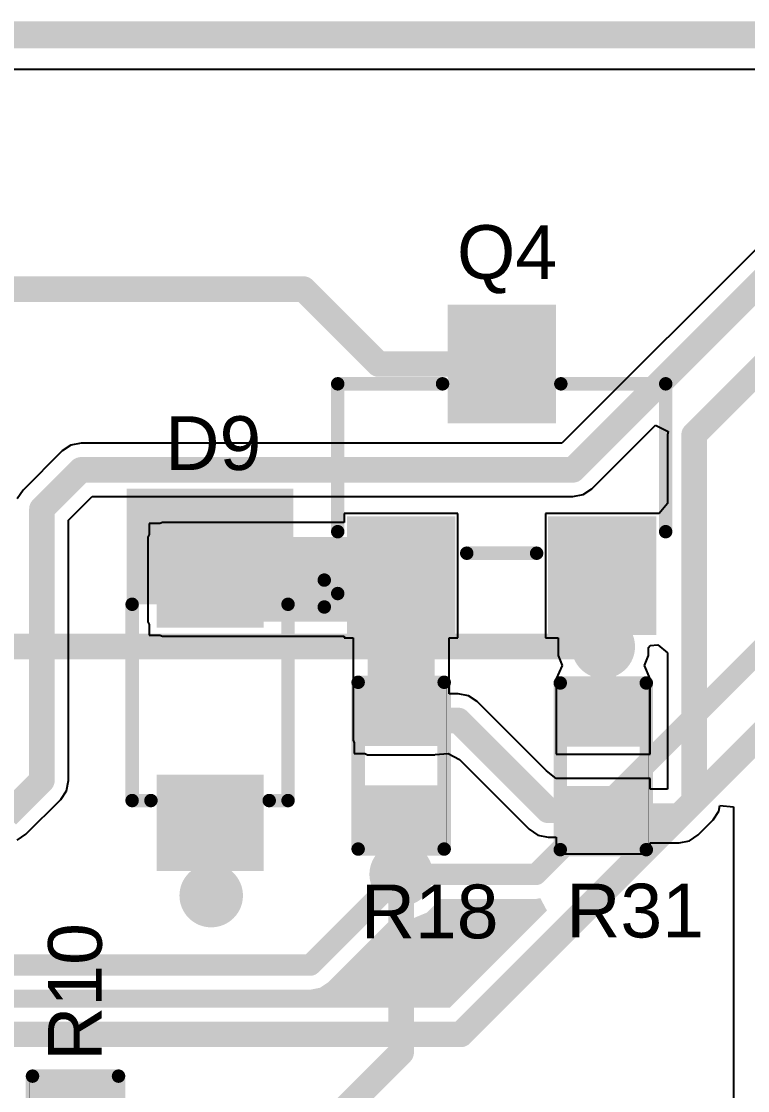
# Model space of a CAD drawing. Header units: inches. Extents: x -3 to 103, y 0 to 40.
# Drawn here: x 29.56 to 36.42, y 30.03 to 40.13 of the extents above; entities that cross this region are included whole.
import ezdxf

# ---------------------------------------------------------------- set-up
doc = ezdxf.new("R2010")
doc.units = ezdxf.units.IN
for name, color, linetype in [('Board Outline', 216, 'Continuous'), ('Bottom Layer', 5, 'Continuous'), ('Bottom Solder', 6, 'Continuous'), ('Top Layer', 1, 'Continuous'), ('Top Overlay', 2, 'Continuous'), ('Top Paste', 8, 'Continuous'), ('Top Solder', 216, 'Continuous'), ('Via Holes', 16, 'Continuous')]:
    doc.layers.add(name, color=color, linetype=linetype)
doc.styles.add('Arial', font='', dxfattribs={"height": 0.2})
doc.styles.get('Arial').set_extended_font_data('Arial')

# ---------------------------------------------------------------- blocks, each defined once
blk = doc.blocks.new('R___0402_45')
at = {"layer": 'Top Layer'}
for points in [[(-0.6985, -0.3175), (-0.6985, 0.3175), (-0.2412999999999999, 0.3175), (-0.2413, -0.3175)], [(0.2412999999999999, -0.3175), (0.2413, 0.3175), (0.6985, 0.3175), (0.6985, -0.3175)]]:
    blk.add_hatch(color=1, dxfattribs=at).paths.add_polyline_path(points)
at = {"layer": 'Top Paste'}
for points in [[(-0.6985, -0.3175), (-0.6985, 0.3175), (-0.2412999999999999, 0.3175), (-0.2413, -0.3175)], [(0.2412999999999999, -0.3175), (0.2413, 0.3175), (0.6985, 0.3175), (0.6985, -0.3175)]]:
    blk.add_hatch(color=8, dxfattribs=at).paths.add_polyline_path(points)
at = {"layer": 'Top Solder'}
for points in [[(-0.75350116, -0.37250116), (-0.75350116, 0.37250116), (-0.1862988399999999, 0.37250116), (-0.18629884, -0.37250116)], [(0.1862988399999999, -0.37250116), (0.18629884, 0.37250116), (0.75350116, 0.37250116), (0.75350116, -0.37250116)]]:
    blk.add_hatch(color=216, dxfattribs=at).paths.add_polyline_path(points)
at = {"layer": 'Top Overlay'}
for points, const_width in [([(-0.7874, 0.4064), (0.7874, 0.4064)], 0.127), ([(-0.7874, 0.4064), (-0.7874, -0.4064)], 0.127), ([(0.7874, 0.4064), (0.7874, -0.4064)], 0.127), ([(-0.7874, -0.4064), (0.7874, -0.4064)], 0.127), ([(-0.8128, -0.4318), (0.8128, -0.4318)], 0.0032258)]:
    blk.add_lwpolyline(points, dxfattribs=dict(at, const_width=const_width))
for points, const_width in [([(-0.8191499999999999, 0.4064, 1), (-0.7556499999999999, 0.4064, 1)], 0.0635), ([(-0.8191499999999999, 0.4064, 1), (-0.7556499999999999, 0.4064, 1)], 0.0635), ([(0.7556499999999999, 0.4064, 1), (0.8191499999999999, 0.4064, 1)], 0.0635), ([(0.7556499999999999, 0.4064, 1), (0.8191499999999999, 0.4064, 1)], 0.0635), ([(-0.8191499999999999, -0.4064, 1), (-0.7556499999999999, -0.4064, 1)], 0.0635), ([(-0.8191499999999999, -0.4064, 1), (-0.7556499999999999, -0.4064, 1)], 0.0635), ([(0.7556499999999999, -0.4064, 1), (0.8191499999999999, -0.4064, 1)], 0.0635), ([(0.7556499999999999, -0.4064, 1), (0.8191499999999999, -0.4064, 1)], 0.0635), ([(-0.81360518, -0.4318, 1), (-0.8119948199999999, -0.4318, 1)], 0.0016129), ([(0.8119948199999999, -0.4318, 1), (0.81360518, -0.4318, 1)], 0.0016129)]:
    blk.add_lwpolyline(points, format="xyb", close=True, dxfattribs=dict(at, const_width=const_width))
blk = doc.blocks.new('R___0402_58')
at = {"layer": 'Top Layer'}
for points in [[(-0.6985, -0.3175), (-0.6985, 0.3175), (-0.2412999999999999, 0.3175), (-0.2413, -0.3175)], [(0.2412999999999999, -0.3175), (0.2413, 0.3175), (0.6985, 0.3175), (0.6985, -0.3175)]]:
    blk.add_hatch(color=1, dxfattribs=at).paths.add_polyline_path(points)
at = {"layer": 'Top Paste'}
for points in [[(-0.6985, -0.3175), (-0.6985, 0.3175), (-0.2412999999999999, 0.3175), (-0.2413, -0.3175)], [(0.2412999999999999, -0.3175), (0.2413, 0.3175), (0.6985, 0.3175), (0.6985, -0.3175)]]:
    blk.add_hatch(color=8, dxfattribs=at).paths.add_polyline_path(points)
at = {"layer": 'Top Solder'}
for points in [[(-0.75350116, -0.37250116), (-0.75350116, 0.37250116), (-0.1862988399999999, 0.37250116), (-0.18629884, -0.37250116)], [(0.1862988399999999, -0.37250116), (0.18629884, 0.37250116), (0.75350116, 0.37250116), (0.75350116, -0.37250116)]]:
    blk.add_hatch(color=216, dxfattribs=at).paths.add_polyline_path(points)
at = {"layer": 'Top Overlay'}
for points, const_width in [([(-0.7874, 0.4064), (0.7874, 0.4064)], 0.127), ([(-0.7874, 0.4064), (-0.7874, -0.4064)], 0.127), ([(0.7874, 0.4064), (0.7874, -0.4064)], 0.127), ([(-0.7874, -0.4064), (0.7874, -0.4064)], 0.127), ([(-0.8128, -0.4318), (0.8128, -0.4318)], 0.0032258)]:
    blk.add_lwpolyline(points, dxfattribs=dict(at, const_width=const_width))
for points, const_width in [([(-0.8191499999999999, 0.4064, 1), (-0.7556499999999999, 0.4064, 1)], 0.0635), ([(-0.8191499999999999, 0.4064, 1), (-0.7556499999999999, 0.4064, 1)], 0.0635), ([(0.7556499999999999, 0.4064, 1), (0.8191499999999999, 0.4064, 1)], 0.0635), ([(0.7556499999999999, 0.4064, 1), (0.8191499999999999, 0.4064, 1)], 0.0635), ([(-0.8191499999999999, -0.4064, 1), (-0.7556499999999999, -0.4064, 1)], 0.0635), ([(-0.8191499999999999, -0.4064, 1), (-0.7556499999999999, -0.4064, 1)], 0.0635), ([(0.7556499999999999, -0.4064, 1), (0.8191499999999999, -0.4064, 1)], 0.0635), ([(0.7556499999999999, -0.4064, 1), (0.8191499999999999, -0.4064, 1)], 0.0635), ([(-0.81360518, -0.4318, 1), (-0.8119948199999999, -0.4318, 1)], 0.0016129), ([(0.8119948199999999, -0.4318, 1), (0.81360518, -0.4318, 1)], 0.0016129)]:
    blk.add_lwpolyline(points, format="xyb", close=True, dxfattribs=dict(at, const_width=const_width))
blk = doc.blocks.new('R___0402_66')
at = {"layer": 'Top Layer'}
for points in [[(-0.6985, -0.3175), (-0.6985, 0.3174999999999999), (-0.2413000000000001, 0.3175), (-0.2412999999999999, -0.3174999999999999)], [(0.2413000000000001, -0.3175), (0.2412999999999999, 0.3174999999999999), (0.6985, 0.3175), (0.6985, -0.3174999999999999)]]:
    blk.add_hatch(color=1, dxfattribs=at).paths.add_polyline_path(points)
at = {"layer": 'Top Paste'}
for points in [[(-0.6985, -0.3175), (-0.6985, 0.3174999999999999), (-0.2413000000000001, 0.3175), (-0.2412999999999999, -0.3174999999999999)], [(0.2413000000000001, -0.3175), (0.2412999999999999, 0.3174999999999999), (0.6985, 0.3175), (0.6985, -0.3174999999999999)]]:
    blk.add_hatch(color=8, dxfattribs=at).paths.add_polyline_path(points)
at = {"layer": 'Top Solder'}
for points in [[(-0.75350116, -0.3725011600000001), (-0.75350116, 0.3725011599999999), (-0.18629884, 0.3725011600000001), (-0.1862988399999999, -0.3725011599999999)], [(0.18629884, -0.3725011600000001), (0.1862988399999999, 0.3725011599999999), (0.75350116, 0.3725011600000001), (0.75350116, -0.3725011599999999)]]:
    blk.add_hatch(color=216, dxfattribs=at).paths.add_polyline_path(points)
at = {"layer": 'Top Overlay'}
for points, const_width in [([(0.7874, 0.4064), (-0.7874, 0.4064)], 0.127), ([(-0.7874, -0.4064), (-0.7874, 0.4064)], 0.127), ([(0.7874, -0.4064), (0.7874, 0.4064)], 0.127), ([(0.7874, -0.4064), (-0.7874, -0.4064)], 0.127), ([(0.8128, -0.4318), (-0.8128, -0.4318)], 0.0032258)]:
    blk.add_lwpolyline(points, dxfattribs=dict(at, const_width=const_width))
for points, const_width in [([(-0.8191499999999999, 0.4064, 1), (-0.7556499999999999, 0.4064, 1)], 0.0635), ([(-0.8191499999999999, 0.4064, 1), (-0.7556499999999999, 0.4064, 1)], 0.0635), ([(0.7556499999999999, 0.4064, 1), (0.8191499999999999, 0.4064, 1)], 0.0635), ([(0.7556499999999999, 0.4064, 1), (0.8191499999999999, 0.4064, 1)], 0.0635), ([(-0.8191499999999999, -0.4064, 1), (-0.7556499999999999, -0.4064, 1)], 0.0635), ([(-0.8191499999999999, -0.4064, 1), (-0.7556499999999999, -0.4064, 1)], 0.0635), ([(0.7556499999999999, -0.4064, 1), (0.8191499999999999, -0.4064, 1)], 0.0635), ([(0.7556499999999999, -0.4064, 1), (0.8191499999999999, -0.4064, 1)], 0.0635), ([(-0.81360518, -0.4318, 1), (-0.8119948199999999, -0.4318, 1)], 0.0016129), ([(0.8119948199999999, -0.4318, 1), (0.81360518, -0.4318, 1)], 0.0016129)]:
    blk.add_lwpolyline(points, format="xyb", close=True, dxfattribs=dict(at, const_width=const_width))
blk = doc.blocks.new('S___23_76')
at = {"layer": 'Top Layer'}
for points in [[(-0.41000045, 1.46000089), (0.41000045, 1.46000089), (0.41000045, 0.54000019), (-0.41000045, 0.54000019)], [(-1.36000109, -0.54000019), (-0.54000019, -0.54000019), (-0.54000019, -1.46000089), (-1.36000109, -1.46000089)], [(0.54000019, -0.54000019), (1.36000109, -0.54000019), (1.36000109, -1.46000089), (0.54000019, -1.46000089)]]:
    blk.add_hatch(color=1, dxfattribs=at).paths.add_polyline_path(points)
at = {"layer": 'Top Paste'}
for points in [[(-0.41000045, 1.46000089), (0.41000045, 1.46000089), (0.41000045, 0.54000019), (-0.41000045, 0.54000019)], [(-1.36000109, -0.54000019), (-0.54000019, -0.54000019), (-0.54000019, -1.46000089), (-1.36000109, -1.46000089)], [(0.54000019, -0.54000019), (1.36000109, -0.54000019), (1.36000109, -1.46000089), (0.54000019, -1.46000089)]]:
    blk.add_hatch(color=8, dxfattribs=at).paths.add_polyline_path(points)
at = {"layer": 'Top Solder'}
for points in [[(-0.51160045, 1.56160089), (0.51160045, 1.56160089), (0.51160045, 0.43840019), (-0.51160045, 0.43840019)], [(-1.46160109, -0.43840019), (-0.43840019, -0.43840019), (-0.43840019, -1.56160089), (-1.46160109, -1.56160089)], [(0.43840019, -0.43840019), (1.46160109, -0.43840019), (1.46160109, -1.56160089), (0.43840019, -1.56160089)]]:
    blk.add_hatch(color=216, dxfattribs=at).paths.add_polyline_path(points)
at = {"layer": 'Top Overlay', "const_width": 0.127}
for points in [[(-1.5494, 0.8128), (-0.5588, 0.8128)], [(-1.5494, -0.5841999999999999), (-1.5494, 0.8128)], [(0.5588, 0.8128), (1.5494, 0.8128)], [(1.5494, -0.5841999999999999), (1.5494, 0.8128)], [(-0.3302, -0.7874), (0.3302, -0.7874)], [(-1.6764, -1.2954), (-1.6764, -1.0414)], [(-1.6764, -1.0414), (-1.5494, -1.1684)], [(-1.6764, -1.2954), (-1.5494, -1.1684)]]:
    blk.add_lwpolyline(points, dxfattribs=at)
at = {"layer": 'Top Overlay', "const_width": 0.0635}
for points in [[(-1.58115, 0.8128, 1), (-1.51765, 0.8128, 1)], [(-1.58115, 0.8128, 1), (-1.51765, 0.8128, 1)], [(-0.5905499999999999, 0.8128, 1), (-0.52705, 0.8128, 1)], [(0.52705, 0.8128, 1), (0.5905499999999999, 0.8128, 1)], [(1.51765, 0.8128, 1), (1.58115, 0.8128, 1)], [(1.51765, 0.8128, 1), (1.58115, 0.8128, 1)], [(-1.58115, -0.5841999999999999, 1), (-1.51765, -0.5841999999999999, 1)], [(1.51765, -0.5841999999999999, 1), (1.58115, -0.5841999999999999, 1)], [(-0.36195, -0.7874, 1), (-0.29845, -0.7874, 1)], [(0.29845, -0.7874, 1), (0.36195, -0.7874, 1)], [(-1.70815, -1.0414, 1), (-1.64465, -1.0414, 1)], [(-1.70815, -1.0414, 1), (-1.64465, -1.0414, 1)], [(-1.58115, -1.1684, 1), (-1.51765, -1.1684, 1)], [(-1.58115, -1.1684, 1), (-1.51765, -1.1684, 1)], [(-1.70815, -1.2954, 1), (-1.64465, -1.2954, 1)], [(-1.70815, -1.2954, 1), (-1.64465, -1.2954, 1)]]:
    blk.add_lwpolyline(points, format="xyb", close=True, dxfattribs=at)
blk = doc.blocks.new('SOD_323_87')
at = {"layer": 'Top Layer'}
for points in [[(-0.74999977, -0.4500003699999999), (-1.55000071, -0.4500003700000001), (-1.55000071, 0.4500003699999999), (-0.74999977, 0.4500003700000001)], [(1.55000071, -0.4500003699999999), (0.74999977, -0.4500003700000001), (0.74999977, 0.4500003699999999), (1.55000071, 0.4500003700000001)]]:
    blk.add_hatch(color=1, dxfattribs=at).paths.add_polyline_path(points)
at = {"layer": 'Top Overlay'}
for points in [[(-2.00660508, 0.4826), (-0.91440508, 0.4826), (-0.91440508, 0.7874), (-2.00660508, 0.7874)], [(-2.00660508, -0.508), (-1.57480508, -0.508), (-1.57480508, 0.508), (-2.00660508, 0.508)], [(-2.00660508, -0.7874), (-0.91440508, -0.7874), (-0.91440508, -0.4826), (-2.00660508, -0.4826)]]:
    blk.add_hatch(color=2, dxfattribs=at).paths.add_polyline_path(points)
at = {"layer": 'Top Paste'}
for points in [[(-0.74999977, -0.4500003699999999), (-1.55000071, -0.4500003700000001), (-1.55000071, 0.4500003699999999), (-0.74999977, 0.4500003700000001)], [(1.55000071, -0.4500003699999999), (0.74999977, -0.4500003700000001), (0.74999977, 0.4500003699999999), (1.55000071, 0.4500003700000001)]]:
    blk.add_hatch(color=8, dxfattribs=at).paths.add_polyline_path(points)
at = {"layer": 'Top Solder'}
for points in [[(-0.69499861, -0.5050015299999998), (-1.60500187, -0.50500153), (-1.60500187, 0.5050015299999998), (-0.69499861, 0.50500153)], [(1.60500187, -0.5050015299999998), (0.69499861, -0.50500153), (0.69499861, 0.5050015299999998), (1.60500187, 0.50500153)]]:
    blk.add_hatch(color=216, dxfattribs=at).paths.add_polyline_path(points)
at = {"layer": 'Top Overlay', "const_width": 0.127}
for points in [[(0.9397999999999999, 0.7366), (-0.9143999999999999, 0.7366)], [(0.9397999999999999, 0.5588), (0.9397999999999999, 0.7366)], [(0.9397999999999999, -0.7366), (0.9397999999999999, -0.5588)], [(0.9397999999999999, -0.7366), (-0.9143999999999999, -0.7366)]]:
    blk.add_lwpolyline(points, dxfattribs=at)
at = {"layer": 'Top Overlay', "const_width": 0.0635}
for points in [[(-0.9461499999999999, 0.7366, 1), (-0.88265, 0.7366, 1)], [(0.9080499999999999, 0.7366, 1), (0.9715499999999999, 0.7366, 1)], [(0.9080499999999999, 0.7366, 1), (0.9715499999999999, 0.7366, 1)], [(0.9080499999999999, 0.5588, 1), (0.9715499999999999, 0.5588, 1)], [(0.9080499999999999, -0.5588, 1), (0.9715499999999999, -0.5588, 1)], [(-0.9461499999999999, -0.7366, 1), (-0.88265, -0.7366, 1)], [(0.9080499999999999, -0.7366, 1), (0.9715499999999999, -0.7366, 1)], [(0.9080499999999999, -0.7366, 1), (0.9715499999999999, -0.7366, 1)]]:
    blk.add_lwpolyline(points, format="xyb", close=True, dxfattribs=at)

msp = doc.modelspace()

# ---------------------------------------------------------------- hatches: boundary and pattern name
at = {"layer": 'Bottom Layer'}
h = msp.add_hatch(color=5, dxfattribs=at)
edge = h.paths.add_edge_path()
edge.add_arc((35.05886054, 34.2199087), 0.2999994, 0, 360)
h = msp.add_hatch(color=5, dxfattribs=at)
edge = h.paths.add_edge_path()
edge.add_arc((33.14908788, 32.0690494), 0.2999994, 0, 360)
h = msp.add_hatch(color=5, dxfattribs=at)
edge = h.paths.add_edge_path()
edge.add_arc((31.35427053999999, 31.8682878), 0.2999994, 0, 360)
msp.add_hatch(color=5, dxfattribs=at).paths.add_polyline_path([(34.5262073, 31.72713746), (33.60866024, 30.8095904), (29.20619, 30.8095904), (29.1758878, 30.85261038), (29.24177032, 30.97961038), (32.29272688, 30.97961038), (32.38192152, 30.99735228), (32.45753732, 31.04787796), (33.05535426, 31.6456949), (33.06415282, 31.64205), (33.23402294, 31.64205), (33.39096192, 31.70705876), (33.51107852, 31.82717536), (33.51472088, 31.83597138), (34.42236956, 31.83597138), (34.46364456, 31.84418066)])
at = {"layer": 'Bottom Solder'}
h = msp.add_hatch(color=6, dxfattribs=at)
edge = h.paths.add_edge_path()
edge.add_arc((35.05886054, 34.2199087), 0.2999994, 0, 360)
h = msp.add_hatch(color=6, dxfattribs=at)
edge = h.paths.add_edge_path()
edge.add_arc((33.14908788, 32.0690494), 0.2999994, 0, 360)
h = msp.add_hatch(color=6, dxfattribs=at)
edge = h.paths.add_edge_path()
edge.add_arc((31.35427053999999, 31.8682878), 0.2999994, 0, 360)
at = {"layer": 'Top Layer'}
for points in [[(30.89359836, 34.4557985), (33.14908788, 34.4557985), (33.14908788, 35.25580197999999), (30.89359836, 35.25580197999999)], [(32.83158788, 33.33689802), (33.46658788, 33.33689802), (33.46658788, 34.89019946), (32.83158788, 34.89019946)]]:
    msp.add_hatch(color=1, dxfattribs=at).paths.add_polyline_path(points)
h = msp.add_hatch(color=1, dxfattribs=at)
edge = h.paths.add_edge_path()
edge.add_arc((35.05886054, 34.2199087), 0.2999994, 0, 360)
h = msp.add_hatch(color=1, dxfattribs=at)
edge = h.paths.add_edge_path()
edge.add_arc((33.14908788, 32.0690494), 0.2999994, 0, 360)
h = msp.add_hatch(color=1, dxfattribs=at)
edge = h.paths.add_edge_path()
edge.add_arc((31.35427053999999, 31.8682878), 0.2999994, 0, 360)
at = {"layer": 'Via Holes'}
h = msp.add_hatch(color=7, dxfattribs=at)
edge = h.paths.add_edge_path()
edge.add_arc((35.05886054, 34.2199087), 0.1499997, 0, 360)
h = msp.add_hatch(color=7, dxfattribs=at)
edge = h.paths.add_edge_path()
edge.add_arc((33.14908788, 32.0690494), 0.1499997, 0, 360)
h = msp.add_hatch(color=7, dxfattribs=at)
edge = h.paths.add_edge_path()
edge.add_arc((31.35427053999999, 31.8682878), 0.1499997, 0, 360)

# ---------------------------------------------------------------- linework, layer by layer
at = {"layer": 'Board Outline', "const_width": 0.254}
msp.add_lwpolyline([(1.27, 40.00003684), (45.89971262, 40.00003684)], dxfattribs=at)
at = {"layer": 'Bottom Layer'}
msp.add_line((1.27497332, 39.67479492), (45.593, 39.6748), dxfattribs=at)
for points, const_width in [([(34.42236956, 32.0690494), (38.20745977999999, 35.85413962)], 0.2032), ([(33.71324728, 30.557089), (38.6610479, 35.50488962)], 0.2413), ([(28.4189678, 34.22134634), (35.0574229, 34.22134634)], 0.2413), ([(35.0574229, 34.22134634), (35.05886054, 34.2199087)], 0.2413), ([(33.14908788, 32.0690494), (34.42236956, 32.0690494)], 0.2032), ([(32.29272688, 31.2126884), (33.09021068, 32.0101722)], 0.2032), ([(25.5247521, 31.2126884), (32.29272688, 31.2126884)], 0.2032), ([(28.7782, 30.557089), (33.71324728, 30.557089)], 0.2413)]:
    msp.add_lwpolyline(points, dxfattribs=dict(at, const_width=const_width))
for points, const_width in [([(34.9970979, 34.22134634, 1), (35.1177479, 34.22134634, 1)], 0.12065), ([(34.9970979, 34.22134634, 1), (35.1177479, 34.22134634, 1)], 0.12065), ([(34.99853554, 34.2199087, 1), (35.11918554, 34.2199087, 1)], 0.12065), ([(33.09828788, 32.0690494, 1), (33.19988788, 32.0690494, 1)], 0.1016), ([(34.37156956, 32.0690494, 1), (34.47316956, 32.0690494, 1)], 0.1016), ([(34.37156956, 32.0690494, 1), (34.47316956, 32.0690494, 1)], 0.1016), ([(33.03941068, 32.0101722, 1), (33.14101067999999, 32.0101722, 1)], 0.1016), ([(32.24192688, 31.2126884, 1), (32.34352688, 31.2126884, 1)], 0.1016), ([(32.24192688, 31.2126884, 1), (32.34352688, 31.2126884, 1)], 0.1016), ([(33.65292228, 30.557089, 1), (33.77357228, 30.557089, 1)], 0.12065), ([(33.65292228, 30.557089, 1), (33.77357228, 30.557089, 1)], 0.12065)]:
    msp.add_lwpolyline(points, format="xyb", close=True, dxfattribs=dict(at, const_width=const_width))
at = {"layer": 'Top Layer'}
for p, q in [((1.27497332, 39.67479492), (45.593, 39.6748)), ((37.43885323999999, 38.91354422), (34.66801296, 36.1427014)), ((34.95114422, 35.71165577999999), (35.55341124, 36.31392026)), ((35.55341124, 36.31392026), (35.67045444, 36.25136006)), ((35.67045444, 36.25136006), (35.66459466, 36.22189606)), ((35.66459466, 36.22189606), (35.66459466, 35.57168146)), ((29.94585324, 36.06874422), (29.57610544, 35.69899388)), ((30.02777078, 36.12348122), (29.94585324, 36.06874422)), ((30.1244, 36.1427014), (30.02777078, 36.12348122)), ((34.66801296, 36.1427014), (30.1244, 36.1427014)), ((29.57610544, 35.69899388), (29.52136844, 35.61707887999999)), ((34.86922922, 35.65691878), (34.95114422, 35.71165577999999)), ((30.00715106, 35.41586262), (30.22898958, 35.6376986)), ((30.22898958, 35.6376986), (34.7726, 35.6376986)), ((34.7726, 35.6376986), (34.86922922, 35.65691878)), ((35.66459466, 35.57168146), (35.58608834, 35.47720108)), ((33.68608706, 35.47719854), (32.61208869999999, 35.47719854)), ((32.61208869999999, 35.47719854), (32.61208869999999, 35.39326678)), ((33.68608706, 34.30320038), (33.68608706, 35.47719854)), ((35.53759212, 35.47719854), (34.51208998, 35.47719854)), ((34.51208998, 35.47719854), (34.51208998, 34.30320038)), ((35.58608834, 35.47720108), (35.53759212, 35.47719854)), ((30.00715106, 32.9558015), (30.00715106, 35.41586262)), ((30.8683279, 35.38279944), (30.7666009, 35.38279944)), ((30.7666009, 35.38279944), (30.7666009, 35.28107244)), ((30.89359836, 35.39326678), (30.8683279, 35.38279944)), ((32.61208869999999, 35.39326678), (30.89359836, 35.39326678)), ((30.7666009, 35.28107244), (30.75613356, 35.25580197999999)), ((30.75613356, 35.25580197999999), (30.75613356, 34.4557985)), ((30.75613356, 34.4557985), (30.7666009, 34.43052804)), ((30.7666009, 34.43052804), (30.7666009, 34.32880104)), ((30.7666009, 34.32880104), (30.8683279, 34.32880104)), ((30.8683279, 34.32880104), (30.89359836, 34.3183337)), ((30.89359836, 34.3183337), (32.61208869999999, 34.3183337)), ((32.61208869999999, 34.3183337), (32.61208869999999, 34.30320038)), ((32.61208869999999, 34.30320038), (32.69412308, 34.30320038)), ((32.69412308, 34.30320038), (32.69412308, 33.33689802)), ((33.60405268, 33.77517756), (33.60405268, 34.30320038)), ((33.60405268, 34.30320038), (33.68608706, 34.30320038)), ((34.51208998, 34.30320038), (34.63186114, 34.30320038)), ((34.63186114, 34.30320038), (34.63186114, 34.13497364)), ((35.48585994, 34.21339614), (35.5026595, 34.2301957)), ((35.48585994, 34.13497364), (35.48585994, 34.21339614)), ((35.5026595, 34.2301957), (35.57370584, 34.23759726)), ((35.57370584, 34.23759726), (35.66459466, 34.16101879999999)), ((35.66459466, 34.16101879999999), (35.66459466, 32.87208818)), ((34.6703777, 34.04198932), (34.614358, 33.91498424)), ((34.63186114, 34.13497364), (34.6703777, 34.04198932)), ((35.44734338, 34.04198932), (35.48585994, 34.13497364)), ((35.50336308, 33.91498424), (35.44734338, 34.04198932)), ((34.614358, 33.91498424), (34.61436054, 33.91498424)), ((34.61436054, 33.91498424), (34.61436054, 33.20378677999999)), ((35.50336054, 33.20378677999999), (35.50336054, 33.91498424)), ((35.50336054, 33.91498424), (35.50336308, 33.91498424)), ((33.68892424, 33.77517756), (33.60405268, 33.77517756)), ((33.78555346, 33.75595738), (33.68892424, 33.77517756)), ((33.86746846, 33.70122038), (33.78555346, 33.75595738)), ((34.5211146, 33.04757678), (33.86746846, 33.70122038)), ((32.69412308, 33.33689802), (32.70458788, 33.31163264)), ((32.70458788, 33.31163264), (32.70458788, 33.20989802)), ((32.70458788, 33.20989802), (32.8063225, 33.20989802)), ((32.8063225, 33.20989802), (32.83158788, 33.19943322)), ((32.83158788, 33.19943322), (33.46658788, 33.19943322)), ((33.46658788, 33.19943322), (33.47028612, 33.20096484)), ((33.47028612, 33.20096484), (33.59358534, 33.20989294)), ((33.59358534, 33.20989294), (33.69932046, 33.15519149999999)), ((33.69932046, 33.15519149999999), (34.3592023, 32.49530712)), ((34.61436054, 33.20378677999999), (35.50336054, 33.20378677999999)), ((34.61436308, 32.97519186), (34.5211146, 33.04757678)), ((29.98793088, 32.85917228), (30.00715106, 32.9558015)), ((34.61436308, 32.97518932), (34.61436308, 32.97519186)), ((34.61436562, 32.97518678), (34.61436308, 32.97518932)), ((35.50336054, 32.97518678), (34.61436562, 32.97518678)), ((35.50336054, 32.87208818), (35.50336054, 32.97518678)), ((29.93319388, 32.77725474), (29.98793088, 32.85917228)), ((35.66459466, 32.87208818), (35.50336054, 32.87208818)), ((29.6030904, 32.4471538), (29.93319388, 32.77725474)), ((36.09564028, 32.58239355999999), (36.15037727999999, 32.66430855999999)), ((36.15037727999999, 32.66430855999999), (36.16129674, 32.71920558)), ((36.16129674, 32.71920558), (36.28829673999999, 32.70669608)), ((36.28829673999999, 32.70669608), (36.28829673999999, 29.8829476)), ((35.95428928, 32.44104256), (36.09564028, 32.58239355999999)), ((29.5211754, 32.3924168), (29.6030904, 32.4471538)), ((34.3592023, 32.49530712), (34.44111984, 32.44057012)), ((34.44111984, 32.44057012), (34.53774906, 32.42134994)), ((35.87237428, 32.38630556), (35.95428928, 32.44104256)), ((34.53774906, 32.42134994), (34.61436054, 32.42134994)), ((34.61436054, 32.42134994), (34.61436054, 32.26398678)), ((35.50336054, 32.26398678), (35.50336054, 32.36708538)), ((35.50336054, 32.36708538), (35.77574506, 32.36708538)), ((35.77574506, 32.36708538), (35.87237428, 32.38630556)), ((34.61436054, 32.26398678), (35.50336054, 32.26398678))]:
    msp.add_line(p, q, dxfattribs=at)
at = {"layer": 'Top Layer', "const_width": 0.2413}
for points in [[(34.7726, 35.8902), (37.6174, 38.73499999999999)], [(35.91709606, 36.22189606), (37.64279999999999, 37.94759999999999)], [(24.26285216, 37.59785216), (32.2268342, 37.59785216)], [(32.2268342, 37.59785216), (32.93448582, 36.89020054)], [(32.93448582, 36.89020054), (34.09908852, 36.89020054)], [(35.91709606, 32.76093778), (35.91709606, 36.22189606)], [(29.75464966, 35.52044966), (30.1244, 35.8902)], [(30.1244, 35.8902), (34.7726, 35.8902)], [(29.75464966, 32.9558015), (29.75464966, 35.52044966)], [(35.04908916, 34.89019946), (35.05886054, 34.88042807999999)], [(35.05886054, 34.2199087), (35.05886054, 34.88042807999999)], [(35.05886054, 33.55938678), (35.05886054, 34.2199087)], [(33.14908788, 33.56549802), (33.19190974, 33.52267616)], [(33.19190974, 33.52267616), (33.68892424, 33.52267616)], [(33.68892424, 33.52267616), (34.53774906, 32.67385134)], [(29.42454618, 32.62569801999999), (29.75464966, 32.9558015)], [(35.77574506, 32.61958678), (35.91709606, 32.76093778)], [(33.14908788, 30.38581934), (33.14908788, 32.62569801999999)], [(34.53774906, 32.67385134), (35.00057261999999, 32.67385134)], [(35.00057261999999, 32.67385134), (35.05684886, 32.6175751)], [(35.05886054, 32.61958678), (35.77574506, 32.61958678)], [(31.3436, 32.55579976), (31.35427053999999, 32.54512922)], [(31.35427053999999, 31.8682878), (31.35427053999999, 32.54512922)], [(32.60826854, 29.845), (33.14908788, 30.38581934)]]:
    msp.add_lwpolyline(points, dxfattribs=at)
at = {"layer": 'Top Layer', "const_width": 0.12065}
for points in [[(32.16650919999999, 37.59785216, 1), (32.2871592, 37.59785216, 1)], [(32.16650919999999, 37.59785216, 1), (32.2871592, 37.59785216, 1)], [(32.87416082, 36.89020054, 1), (32.99481082, 36.89020054, 1)], [(32.87416082, 36.89020054, 1), (32.99481082, 36.89020054, 1)], [(34.03876352, 36.89020054, 1), (34.15941351999999, 36.89020054, 1)], [(35.85677106, 36.22189606, 1), (35.97742106, 36.22189606, 1)], [(35.85677106, 36.22189606, 1), (35.97742106, 36.22189606, 1)], [(30.064075, 35.8902, 1), (30.184725, 35.8902, 1)], [(30.064075, 35.8902, 1), (30.184725, 35.8902, 1)], [(34.712275, 35.8902, 1), (34.832925, 35.8902, 1)], [(34.712275, 35.8902, 1), (34.832925, 35.8902, 1)], [(29.69432466, 35.52044966, 1), (29.81497466, 35.52044966, 1)], [(29.69432466, 35.52044966, 1), (29.81497466, 35.52044966, 1)], [(34.98876416, 34.89019946, 1), (35.10941416, 34.89019946, 1)], [(34.99853554, 34.88042807999999, 1), (35.11918554, 34.88042807999999, 1)], [(34.99853554, 34.88042807999999, 1), (35.11918554, 34.88042807999999, 1)], [(34.99853554, 34.2199087, 1), (35.11918554, 34.2199087, 1)], [(34.99853554, 34.2199087, 1), (35.11918554, 34.2199087, 1)], [(33.08876288, 33.56549802, 1), (33.20941288, 33.56549802, 1)], [(33.13158474, 33.52267616, 1), (33.25223474, 33.52267616, 1)], [(33.13158474, 33.52267616, 1), (33.25223474, 33.52267616, 1)], [(33.62859924, 33.52267616, 1), (33.74924924, 33.52267616, 1)], [(33.62859924, 33.52267616, 1), (33.74924924, 33.52267616, 1)], [(34.99853554, 33.55938678, 1), (35.11918554, 33.55938678, 1)], [(29.69432466, 32.9558015, 1), (29.81497466, 32.9558015, 1)], [(29.69432466, 32.9558015, 1), (29.81497466, 32.9558015, 1)], [(35.85677106, 32.76093778, 1), (35.97742106, 32.76093778, 1)], [(35.85677106, 32.76093778, 1), (35.97742106, 32.76093778, 1)], [(33.08876288, 32.62569801999999, 1), (33.20941288, 32.62569801999999, 1)], [(34.47742406, 32.67385134, 1), (34.59807406, 32.67385134, 1)], [(34.47742406, 32.67385134, 1), (34.59807406, 32.67385134, 1)], [(34.94024762, 32.67385134, 1), (35.06089762, 32.67385134, 1)], [(34.94024762, 32.67385134, 1), (35.06089762, 32.67385134, 1)], [(34.99652386, 32.6175751, 1), (35.11717385999999, 32.6175751, 1)], [(34.99853554, 32.61958678, 1), (35.11918554, 32.61958678, 1)], [(35.71542006, 32.61958678, 1), (35.83607006, 32.61958678, 1)], [(35.71542006, 32.61958678, 1), (35.83607006, 32.61958678, 1)], [(31.283275, 32.55579976, 1), (31.403925, 32.55579976, 1)], [(31.29394554, 32.54512922, 1), (31.41459554, 32.54512922, 1)], [(31.29394554, 32.54512922, 1), (31.41459554, 32.54512922, 1)], [(31.29394554, 31.8682878, 1), (31.41459554, 31.8682878, 1)], [(33.08876288, 30.38581934, 1), (33.20941288, 30.38581934, 1)], [(33.08876288, 30.38581934, 1), (33.20941288, 30.38581934, 1)]]:
    msp.add_lwpolyline(points, format="xyb", close=True, dxfattribs=at)

# ---------------------------------------------------------------- block references
msp.add_blockref('S___23_76', (34.09908852, 35.8902))
for name, p, rotation in [('SOD_323_87', (31.3436, 33.7058), 270), ('R___0402_58', (33.14908788, 33.09559802), 90), ('R___0402_45', (35.05886054, 33.08948677999999), 90), ('R___0402_66', (30.07214966, 29.3751), 270)]:
    msp.add_blockref(name, p, dxfattribs=dict(rotation=rotation))

# ---------------------------------------------------------------- texts
at = {"layer": 'Top Overlay', "style": 'Arial'}
for s, p in [('Q4', (33.6759677, 37.69368382)), ('D9', (30.92040298, 35.88878522)), ('R18', (32.76732334, 31.46429826)), ('R31', (34.7082618, 31.47250754))]:
    msp.add_text(s, height=0.508, dxfattribs=at).set_placement(p)
msp.add_text('R10', height=0.508, rotation=90, dxfattribs=at).set_placement((30.32076232, 30.30639862))

doc.saveas('drawing.dxf')
